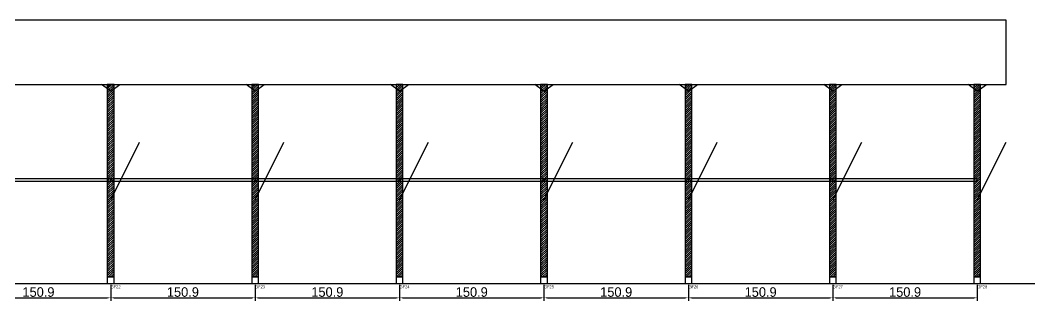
# Model space of a CAD drawing. Header units: metres. Extents: x -30 to 4165, y -25 to 308.
# Drawn here: x 3105 to 4165, y -25 to 268 of the extents above; entities that cross this region are included whole.
import ezdxf

# ---------------------------------------------------------------- set-up
doc = ezdxf.new("R2010")
doc.units = ezdxf.units.M
for name, color, linetype in [('BARRA_ANCORAGEM', 1, 'Continuous'), ('COTA', 241, 'Continuous'), ('GARFOS OK', 3, 'Continuous'), ('NOME DA VIGA', 6, 'Continuous'), ('SARR_7x7', 40, 'Continuous'), ('TIRAS REESCORAMENTO', 252, 'Continuous'), ('VIGAS', 3, 'Continuous')]:
    doc.layers.add(name, color=color, linetype=linetype)
doc.dimstyles.new('EZ DXF', dxfattribs={"dimtxt": 10, "dimasz": 3.5, "dimexe": 3, "dimexo": 1.5, "dimgap": 1, "dimtad": 1, "dimdec": 1, "dimdsep": 46, "dimcen": 2.5, "dimazin": 3, "dimtfac": 1, "dimtmove": 0, "dimatfit": 3})

msp = doc.modelspace()

# ---------------------------------------------------------------- hatches: boundary and pattern name
at = {"layer": 'COTA'}
h = msp.add_hatch(dxfattribs=at)
h.set_pattern_fill('ANSI31', scale=0.5)
h.paths.add_polyline_path([(3195.68, 0), (3202.68, 0), (3202.68, 201), (3195.68, 201)])
h = msp.add_hatch(dxfattribs=at)
h.set_pattern_fill('ANSI31', scale=0.5)
h.paths.add_polyline_path([(3346.59, 0), (3353.59, 0), (3353.59, 201), (3346.59, 201)])
h = msp.add_hatch(dxfattribs=at)
h.set_pattern_fill('ANSI31', scale=0.5)
h.paths.add_polyline_path([(3497.5, 0), (3504.5, 0), (3504.5, 201), (3497.5, 201)])
h = msp.add_hatch(dxfattribs=at)
h.set_pattern_fill('ANSI31', scale=0.5)
h.paths.add_polyline_path([(3648.42, 0), (3655.42, 0), (3655.42, 201), (3648.42, 201)])
h = msp.add_hatch(dxfattribs=at)
h.set_pattern_fill('ANSI31', scale=0.5)
h.paths.add_polyline_path([(3799.33, 0), (3806.33, 0), (3806.33, 201), (3799.33, 201)])
h = msp.add_hatch(dxfattribs=at)
h.set_pattern_fill('ANSI31', scale=0.5)
h.paths.add_polyline_path([(3950.24, 0), (3957.24, 0), (3957.24, 201), (3950.24, 201)])
h = msp.add_hatch(dxfattribs=at)
h.set_pattern_fill('ANSI31', scale=0.5)
h.paths.add_polyline_path([(4101.16, 0), (4108.16, 0), (4108.16, 201), (4101.16, 201)])

# ---------------------------------------------------------------- linework, layer by layer
at = {"layer": 'BARRA_ANCORAGEM'}
for p, q in [((3199.18, 80.4), (3229.33, 140.7)), ((3350.09, 80.4), (3380.24, 140.7)), ((3501, 80.4), (3531.15, 140.7)), ((3651.92, 80.4), (3682.07, 140.7)), ((3802.83, 80.4), (3832.98, 140.7)), ((3953.74, 80.4), (3983.89, 140.7)), ((4104.66, 80.4), (4134.81, 140.7))]:
    msp.add_line(p, q, dxfattribs=at)
at = {"layer": 'GARFOS OK'}
for p, q in [((3199.18, 194), (3189.68, 201)), ((3189.68, 201), (3208.68, 201)), ((3199.18, 194), (3208.68, 201)), ((3350.09, 194), (3340.59, 201)), ((3340.59, 201), (3359.59, 201)), ((3350.09, 194), (3359.59, 201)), ((3501, 194), (3491.5, 201)), ((3491.5, 201), (3510.5, 201)), ((3501, 194), (3510.5, 201)), ((3651.92, 194), (3642.42, 201)), ((3642.42, 201), (3661.42, 201)), ((3651.92, 194), (3661.42, 201)), ((3802.83, 194), (3793.33, 201)), ((3793.33, 201), (3812.33, 201)), ((3802.83, 194), (3812.33, 201)), ((3953.74, 194), (3944.24, 201)), ((3944.24, 201), (3963.24, 201)), ((3953.74, 194), (3963.24, 201)), ((4104.66, 194), (4095.16, 201)), ((4095.16, 201), (4114.16, 201)), ((4104.66, 194), (4114.16, 201))]:
    msp.add_line(p, q, dxfattribs=at)
at = {"layer": 'GARFOS OK', "linetype": 'CONTINUOUS'}
msp.add_line((-30, -7), (4164.66, -7), dxfattribs=at)
at = {"layer": 'GARFOS OK'}
for points in [[(3195.68, 0), (3202.68, 0), (3202.68, 201), (3195.68, 201), (3195.68, 0)], [(3346.59, 0), (3353.59, 0), (3353.59, 201), (3346.59, 201), (3346.59, 0)], [(3497.5, 0), (3504.5, 0), (3504.5, 201), (3497.5, 201), (3497.5, 0)], [(3648.42, 0), (3655.42, 0), (3655.42, 201), (3648.42, 201), (3648.42, 0)], [(3799.33, 0), (3806.33, 0), (3806.33, 201), (3799.33, 201), (3799.33, 0)], [(3950.24, 0), (3957.24, 0), (3957.24, 201), (3950.24, 201), (3950.24, 0)], [(4101.16, 0), (4108.16, 0), (4108.16, 201), (4101.16, 201), (4101.16, 0)]]:
    msp.add_lwpolyline(points, dxfattribs=at)
at = {"layer": 'SARR_7x7'}
for points in [[(3195.68, -7), (3202.68, -7), (3202.68, 0), (3195.68, 0), (3195.68, -7)], [(3346.59, -7), (3353.59, -7), (3353.59, 0), (3346.59, 0), (3346.59, -7)], [(3497.5, -7), (3504.5, -7), (3504.5, 0), (3497.5, 0), (3497.5, -7)], [(3648.42, -7), (3655.42, -7), (3655.42, 0), (3648.42, 0), (3648.42, -7)], [(3799.33, -7), (3806.33, -7), (3806.33, 0), (3799.33, 0), (3799.33, -7)], [(3950.24, -7), (3957.24, -7), (3957.24, 0), (3950.24, 0), (3950.24, -7)], [(4101.16, -7), (4108.16, -7), (4108.16, 0), (4101.16, 0), (4101.16, -7)]]:
    msp.add_lwpolyline(points, dxfattribs=at)
at = {"layer": 'TIRAS REESCORAMENTO'}
for points in [[(3048.26, 100), (3199.18, 100), (3199.18, 102.5), (3048.26, 102.5), (3048.26, 100)], [(3199.18, 100), (3350.09, 100), (3350.09, 102.5), (3199.18, 102.5), (3199.18, 100)], [(3350.09, 100), (3501, 100), (3501, 102.5), (3350.09, 102.5), (3350.09, 100)], [(3501, 100), (3651.92, 100), (3651.92, 102.5), (3501, 102.5), (3501, 100)], [(3651.92, 100), (3802.83, 100), (3802.83, 102.5), (3651.92, 102.5), (3651.92, 100)], [(3802.83, 100), (3953.74, 100), (3953.74, 102.5), (3802.83, 102.5), (3802.83, 100)], [(3953.74, 100), (4104.66, 100), (4104.66, 102.5), (3953.74, 102.5), (3953.74, 100)]]:
    msp.add_lwpolyline(points, dxfattribs=at)
at = {"layer": 'VIGAS'}
msp.add_lwpolyline([(0, 201), (4134.66, 201), (4134.66, 268), (0, 268), (0, 201)], dxfattribs=at)

# ---------------------------------------------------------------- texts
at = {"layer": 'NOME DA VIGA'}
for s, p in [('GF22', (3199.18, -12)), ('GF23', (3350.09, -12)), ('GF24', (3501, -12)), ('GF25', (3651.92, -12)), ('GF26', (3802.83, -12)), ('GF27', (3953.74, -12)), ('GF28', (4104.66, -12))]:
    msp.add_text(s, height=3, dxfattribs=at).set_placement(p)

# ---------------------------------------------------------------- dimensions: what is measured, and where the dimension line sits
at = {"layer": 'COTA'}
for base, p1, p2 in [((3048.26, -22), (3048.26, -7), (3199.18, -7)), ((3199.18, -22), (3199.18, -7), (3350.09, -7)), ((3350.09, -22), (3350.09, -7), (3501, -7)), ((3501, -22), (3501, -7), (3651.92, -7)), ((3651.92, -22), (3651.92, -7), (3802.83, -7)), ((3802.83, -22), (3802.83, -7), (3953.74, -7)), ((3953.74, -22), (3953.74, -7), (4104.66, -7))]:
    msp.add_linear_dim(base=base, p1=p1, p2=p2, dimstyle='EZ DXF', dxfattribs=at).render()

doc.saveas('drawing.dxf')
